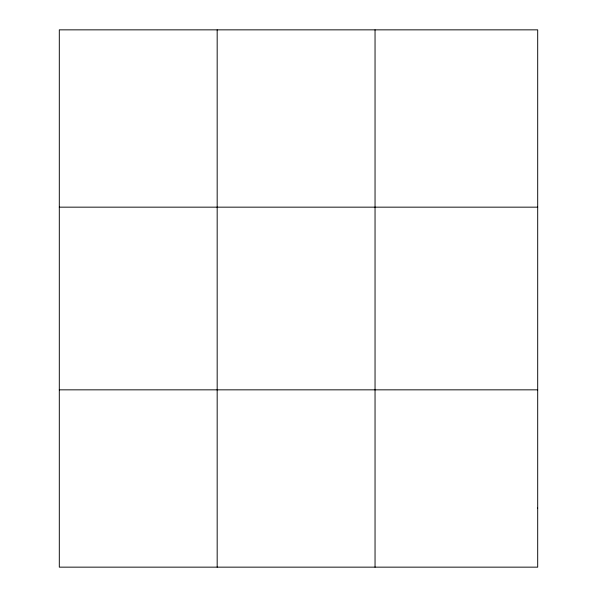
<?xml version="1.0" encoding="UTF-8"?>
<svg xmlns="http://www.w3.org/2000/svg" width="597" height="597" viewBox="0 0 597 597"><rect width="100%" height="100%" fill="white"/><g stroke="black" fill="none" stroke-linecap="round" stroke-linejoin="round"><path stroke-width="0.9" d="M217.174 29.85L217.174 567.15M375.043 29.85L375.043 567.15M59.304 207.159L537.696 207.159M59.304 389.841L537.696 389.841M537.696 508.047L537.696 567.15L59.304 567.15L59.304 29.85L537.696 29.85L537.696 508.047"/></g></svg>
